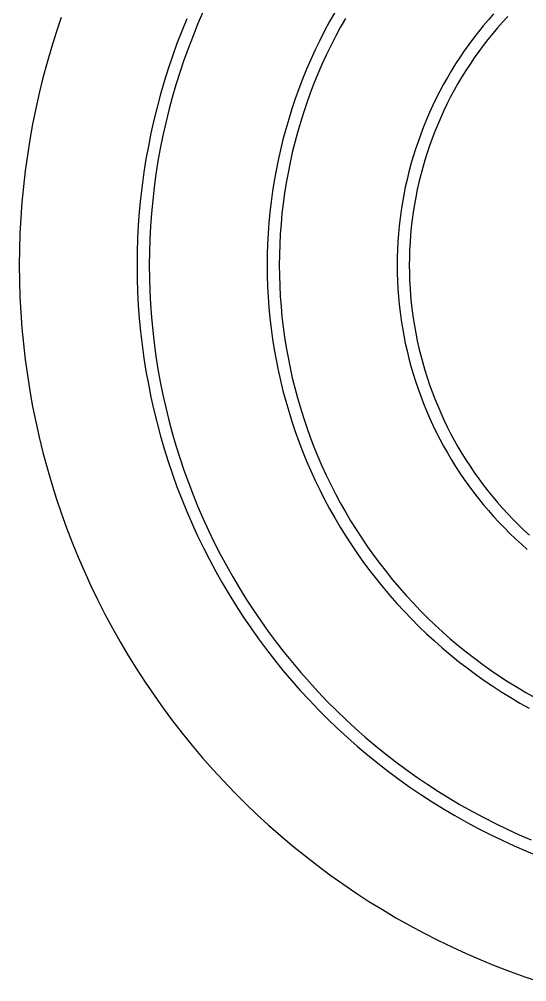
# Model space of a CAD drawing. Header units: metres. Extents: x 0.1 to 21.3, y -11.9 to -0.1.
# Drawn here: x 9.74 to 13.65, y -11.4 to -4 of the extents above; entities that cross this region are included whole.
import ezdxf

# ---------------------------------------------------------------- set-up
doc = ezdxf.new("R2010")
doc.units = ezdxf.units.M

msp = doc.modelspace()

# ---------------------------------------------------------------- linework, layer by layer
at = {"layer": 'GROUP2'}
for p, q in [((10.0644, -3.9821), (10.0257, -4.0971)), ((11.0304, -3.9934), (10.9917, -4.0882)), ((11.1567, -3.9376), (11.1168, -4.0297)), ((12.1694, -3.9435), (12.1295, -4.0144)), ((12.2506, -3.9904), (12.2116, -4.0596)), ((13.3905, -3.9549), (13.3505, -4.0003)), ((13.4998, -3.9746), (13.4602, -4.0177)), ((11.1168, -4.0297), (11.0789, -4.1227)), ((12.1295, -4.0144), (12.091, -4.0862)), ((12.2116, -4.0596), (12.1741, -4.1297)), ((13.3114, -4.0465), (13.2734, -4.0936)), ((13.3505, -4.0003), (13.3114, -4.0465)), ((13.4214, -4.0616), (13.3837, -4.1063)), ((13.4602, -4.0177), (13.4214, -4.0616)), ((10.0257, -4.0971), (9.9894, -4.2129)), ((10.9917, -4.0882), (10.955, -4.1838)), ((11.0789, -4.1227), (11.0429, -4.2165)), ((12.091, -4.0862), (12.054, -4.1588)), ((12.1741, -4.1297), (12.138, -4.2005)), ((13.2363, -4.1414), (13.2002, -4.1899)), ((13.2734, -4.0936), (13.2363, -4.1414)), ((13.3837, -4.1063), (13.3468, -4.1518)), ((9.9894, -4.2129), (9.9556, -4.3295)), ((10.955, -4.1838), (10.9203, -4.2801)), ((11.0429, -4.2165), (11.0089, -4.3109)), ((12.054, -4.1588), (12.0186, -4.2321)), ((12.138, -4.2005), (12.1034, -4.272)), ((13.2002, -4.1899), (13.1652, -4.2392)), ((13.311, -4.198), (13.276, -4.245)), ((13.3468, -4.1518), (13.311, -4.198)), ((10.9203, -4.2801), (10.8877, -4.3772)), ((12.0186, -4.2321), (11.9846, -4.3062)), ((12.1034, -4.272), (12.0703, -4.3443)), ((13.1311, -4.2893), (13.0982, -4.34)), ((13.1652, -4.2392), (13.1311, -4.2893)), ((13.2421, -4.2928), (13.2092, -4.3412)), ((13.276, -4.245), (13.2421, -4.2928)), ((9.9556, -4.3295), (9.9242, -4.4467)), ((11.0089, -4.3109), (10.9768, -4.4061)), ((11.9846, -4.3062), (11.9523, -4.3809)), ((12.0703, -4.3443), (12.0387, -4.4173)), ((13.0982, -4.34), (13.0663, -4.3914)), ((13.2092, -4.3412), (13.1774, -4.3903)), ((10.8877, -4.3772), (10.857, -4.4749)), ((10.9768, -4.4061), (10.9468, -4.502)), ((11.9523, -4.3809), (11.9215, -4.4563)), ((12.0387, -4.4173), (12.0087, -4.4908)), ((13.0663, -4.3914), (13.0355, -4.4435)), ((13.1465, -4.44), (13.1167, -4.4904)), ((13.1774, -4.3903), (13.1465, -4.44)), ((9.9242, -4.4467), (9.8952, -4.5646)), ((10.857, -4.4749), (10.8285, -4.5732)), ((10.9468, -4.502), (10.9188, -4.5984)), ((11.9215, -4.4563), (11.8923, -4.5324)), ((12.0087, -4.4908), (11.9802, -4.565)), ((13.0058, -4.4962), (12.9772, -4.5495)), ((13.0355, -4.4435), (13.0058, -4.4962)), ((13.1167, -4.4904), (13.088, -4.5414)), ((9.8952, -4.5646), (9.8687, -4.683)), ((10.8285, -4.5732), (10.802, -4.6721)), ((11.8923, -4.5324), (11.8648, -4.609)), ((11.9802, -4.565), (11.9533, -4.6398)), ((12.9772, -4.5495), (12.9498, -4.6035)), ((13.088, -4.5414), (13.0603, -4.593)), ((10.9188, -4.5984), (10.8928, -4.6954)), ((11.8648, -4.609), (11.8388, -4.6862)), ((11.9533, -4.6398), (11.9279, -4.7152)), ((12.9234, -4.6579), (12.8982, -4.7129)), ((12.9498, -4.6035), (12.9234, -4.6579)), ((13.0337, -4.6451), (13.0083, -4.6978)), ((13.0603, -4.593), (13.0337, -4.6451)), ((9.8687, -4.683), (9.8447, -4.802)), ((10.802, -4.6721), (10.7776, -4.7715)), ((10.8928, -4.6954), (10.8688, -4.7929)), ((11.8388, -4.6862), (11.8144, -4.7639)), ((11.9279, -4.7152), (11.9042, -4.791)), ((12.8982, -4.7129), (12.8742, -4.7685)), ((13.0083, -4.6978), (12.9839, -4.7511)), ((9.8447, -4.802), (9.8232, -4.9214)), ((10.7776, -4.7715), (10.7552, -4.8714)), ((10.8688, -4.7929), (10.8469, -4.8909)), ((11.8144, -4.7639), (11.7917, -4.8421)), ((11.9042, -4.791), (11.882, -4.8673)), ((12.8742, -4.7685), (12.8514, -4.8245)), ((12.9606, -4.8048), (12.9385, -4.859)), ((12.9839, -4.7511), (12.9606, -4.8048)), ((10.7552, -4.8714), (10.735, -4.9718)), ((11.7917, -4.8421), (11.7706, -4.9208)), ((11.882, -4.8673), (11.8614, -4.9441)), ((12.8297, -4.881), (12.8092, -4.9379)), ((12.8514, -4.8245), (12.8297, -4.881)), ((12.9385, -4.859), (12.9176, -4.9136)), ((9.8232, -4.9214), (9.8043, -5.0413)), ((10.8469, -4.8909), (10.8271, -4.9894)), ((11.7706, -4.9208), (11.7512, -4.9999)), ((11.8614, -4.9441), (11.8425, -5.0213)), ((12.8092, -4.9379), (12.7899, -4.9952)), ((12.9176, -4.9136), (12.8977, -4.9687)), ((10.735, -4.9718), (10.7169, -5.0726)), ((10.8271, -4.9894), (10.8093, -5.0882)), ((11.7512, -4.9999), (11.7334, -5.0794)), ((11.8425, -5.0213), (11.8251, -5.0989)), ((12.7899, -4.9952), (12.7718, -5.053)), ((12.8791, -5.0242), (12.8615, -5.0801)), ((12.8977, -4.9687), (12.8791, -5.0242)), ((9.8043, -5.0413), (9.7878, -5.1616)), ((10.7169, -5.0726), (10.7008, -5.1737)), ((10.8093, -5.0882), (10.7936, -5.1874)), ((11.7334, -5.0794), (11.7173, -5.1592)), ((11.8251, -5.0989), (11.8094, -5.1768)), ((12.7718, -5.053), (12.7549, -5.1111)), ((12.8615, -5.0801), (12.8452, -5.1363)), ((9.7878, -5.1616), (9.7738, -5.2821)), ((10.7008, -5.1737), (10.6869, -5.2752)), ((11.7173, -5.1592), (11.7029, -5.2394)), ((11.8094, -5.1768), (11.7953, -5.255)), ((12.7393, -5.1695), (12.7248, -5.2282)), ((12.7549, -5.1111), (12.7393, -5.1695)), ((12.8452, -5.1363), (12.8301, -5.1928)), ((10.7936, -5.1874), (10.78, -5.2869)), ((11.7029, -5.2394), (11.6902, -5.3198)), ((11.7953, -5.255), (11.7829, -5.3335)), ((12.7248, -5.2282), (12.7116, -5.2873)), ((12.8161, -5.2497), (12.8033, -5.3068)), ((12.8301, -5.1928), (12.8161, -5.2497)), ((9.7738, -5.2821), (9.7624, -5.403)), ((10.6869, -5.2752), (10.6752, -5.3769)), ((10.78, -5.2869), (10.7684, -5.3867)), ((11.6902, -5.3198), (11.6791, -5.4005)), ((12.7116, -5.2873), (12.6997, -5.3466)), ((12.8033, -5.3068), (12.7918, -5.3642)), ((9.7624, -5.403), (9.7535, -5.524)), ((10.6752, -5.3769), (10.6655, -5.4788)), ((10.7684, -5.3867), (10.759, -5.4866)), ((11.6791, -5.4005), (11.6697, -5.4814)), ((11.7829, -5.3335), (11.7721, -5.4122)), ((12.6997, -5.3466), (12.689, -5.4061)), ((12.7918, -5.3642), (12.7814, -5.4218)), ((11.7721, -5.4122), (11.763, -5.4912)), ((12.6795, -5.4659), (12.6713, -5.5258)), ((12.689, -5.4061), (12.6795, -5.4659)), ((12.7814, -5.4218), (12.7722, -5.4796)), ((9.7535, -5.524), (9.7472, -5.6452)), ((10.6655, -5.4788), (10.658, -5.5809)), ((10.759, -5.4866), (10.7516, -5.5868)), ((11.6697, -5.4814), (11.6621, -5.5625)), ((11.763, -5.4912), (11.7555, -5.5703)), ((12.6713, -5.5258), (12.6643, -5.5859)), ((12.7643, -5.5376), (12.7576, -5.5957)), ((12.7722, -5.4796), (12.7643, -5.5376)), ((10.658, -5.5809), (10.6527, -5.6832)), ((10.7516, -5.5868), (10.7464, -5.6871)), ((11.6621, -5.5625), (11.6561, -5.6437)), ((11.7555, -5.5703), (11.7497, -5.6496)), ((12.6643, -5.5859), (12.6586, -5.6462)), ((12.7576, -5.5957), (12.7521, -5.654)), ((9.7472, -5.6452), (9.7434, -5.7665)), ((10.6527, -5.6832), (10.6495, -5.7855)), ((10.7464, -5.6871), (10.7432, -5.7875)), ((11.6561, -5.6437), (11.6519, -5.725)), ((11.7497, -5.6496), (11.7455, -5.729)), ((12.6586, -5.6462), (12.6542, -5.7065)), ((12.7521, -5.654), (12.7478, -5.7124)), ((9.7434, -5.7665), (9.7421, -5.8879)), ((11.6519, -5.725), (11.6493, -5.8065)), ((11.7455, -5.729), (11.743, -5.8084)), ((12.651, -5.7669), (12.6491, -5.8274)), ((12.6542, -5.7065), (12.651, -5.7669)), ((12.7447, -5.7708), (12.7429, -5.8294)), ((12.7478, -5.7124), (12.7447, -5.7708)), ((10.6495, -5.7855), (10.6484, -5.8879)), ((10.7432, -5.7875), (10.7421, -5.8879)), ((11.6493, -5.8065), (11.6484, -5.8879)), ((11.743, -5.8084), (11.7422, -5.8879)), ((12.6491, -5.8274), (12.6485, -5.8879)), ((12.7429, -5.8294), (12.7423, -5.8879)), ((9.7421, -5.8879), (9.7434, -6.0093)), ((10.6484, -5.8879), (10.6495, -5.9903)), ((10.7421, -5.8879), (10.7432, -5.9883)), ((11.6484, -5.8879), (11.6493, -5.9693)), ((11.7422, -5.8879), (11.743, -5.9674)), ((12.6485, -5.8879), (12.6491, -5.9484)), ((12.7423, -5.8879), (12.7429, -5.9464)), ((10.6495, -5.9903), (10.6527, -6.0926)), ((10.7432, -5.9883), (10.7464, -6.0887)), ((11.6493, -5.9693), (11.6519, -6.0507)), ((11.743, -5.9674), (11.7455, -6.0468)), ((12.6491, -5.9484), (12.651, -6.0089)), ((12.7429, -5.9464), (12.7447, -6.0049)), ((9.7434, -6.0093), (9.7472, -6.1306)), ((11.6519, -6.0507), (11.6561, -6.1321)), ((11.7455, -6.0468), (11.7497, -6.1262)), ((12.651, -6.0089), (12.6542, -6.0693)), ((12.6542, -6.0693), (12.6586, -6.1296)), ((12.7447, -6.0049), (12.7478, -6.0634)), ((12.7478, -6.0634), (12.7521, -6.1218)), ((9.7472, -6.1306), (9.7535, -6.2518)), ((10.6527, -6.0926), (10.658, -6.1949)), ((10.7464, -6.0887), (10.7516, -6.189)), ((11.6561, -6.1321), (11.6621, -6.2133)), ((11.7497, -6.1262), (11.7555, -6.2055)), ((12.6586, -6.1296), (12.6643, -6.1898)), ((12.7521, -6.1218), (12.7576, -6.18)), ((10.658, -6.1949), (10.6655, -6.297)), ((10.7516, -6.189), (10.759, -6.2891)), ((11.6621, -6.2133), (11.6697, -6.2944)), ((11.7555, -6.2055), (11.763, -6.2846)), ((12.6643, -6.1898), (12.6713, -6.2499)), ((12.7576, -6.18), (12.7643, -6.2382)), ((9.7535, -6.2518), (9.7624, -6.3728)), ((10.759, -6.2891), (10.7684, -6.3891)), ((11.763, -6.2846), (11.7721, -6.3635)), ((12.6713, -6.2499), (12.6795, -6.3099)), ((12.7643, -6.2382), (12.7722, -6.2962)), ((10.6655, -6.297), (10.6752, -6.3989)), ((11.6697, -6.2944), (11.6791, -6.3753)), ((11.7721, -6.3635), (11.7829, -6.4423)), ((12.6795, -6.3099), (12.689, -6.3696)), ((12.7722, -6.2962), (12.7814, -6.354)), ((12.7814, -6.354), (12.7918, -6.4116)), ((9.7624, -6.3728), (9.7738, -6.4936)), ((10.6752, -6.3989), (10.6869, -6.5006)), ((10.7684, -6.3891), (10.78, -6.4889)), ((11.6791, -6.3753), (11.6902, -6.456)), ((12.689, -6.3696), (12.6997, -6.4292)), ((12.6997, -6.4292), (12.7116, -6.4885)), ((12.7918, -6.4116), (12.8033, -6.469)), ((9.7738, -6.4936), (9.7878, -6.6142)), ((10.6869, -6.5006), (10.7008, -6.6021)), ((10.78, -6.4889), (10.7936, -6.5884)), ((11.6902, -6.456), (11.7029, -6.5364)), ((11.7829, -6.4423), (11.7953, -6.5208)), ((12.7116, -6.4885), (12.7248, -6.5475)), ((12.8033, -6.469), (12.8161, -6.5261)), ((10.7936, -6.5884), (10.8093, -6.6876)), ((11.7029, -6.5364), (11.7173, -6.6166)), ((11.7953, -6.5208), (11.8094, -6.599)), ((12.7248, -6.5475), (12.7393, -6.6063)), ((12.8161, -6.5261), (12.8301, -6.583)), ((12.8301, -6.583), (12.8452, -6.6395)), ((9.7878, -6.6142), (9.8043, -6.7345)), ((10.7008, -6.6021), (10.7169, -6.7032)), ((11.7173, -6.6166), (11.7334, -6.6964)), ((11.8094, -6.599), (11.8251, -6.6769)), ((12.7393, -6.6063), (12.7549, -6.6647)), ((12.8452, -6.6395), (12.8615, -6.6957)), ((9.8043, -6.7345), (9.8232, -6.8543)), ((10.7169, -6.7032), (10.735, -6.804)), ((10.8093, -6.6876), (10.8271, -6.7864)), ((11.7334, -6.6964), (11.7512, -6.7759)), ((11.8251, -6.6769), (11.8425, -6.7545)), ((12.7549, -6.6647), (12.7718, -6.7228)), ((12.7718, -6.7228), (12.7899, -6.7806)), ((12.8615, -6.6957), (12.8791, -6.7516)), ((10.735, -6.804), (10.7552, -6.9043)), ((10.8271, -6.7864), (10.8469, -6.8848)), ((11.7512, -6.7759), (11.7706, -6.855)), ((11.8425, -6.7545), (11.8614, -6.8317)), ((12.7899, -6.7806), (12.8092, -6.8379)), ((12.8791, -6.7516), (12.8977, -6.8071)), ((12.8977, -6.8071), (12.9176, -6.8621)), ((9.8232, -6.8543), (9.8447, -6.9738)), ((10.8469, -6.8848), (10.8688, -6.9829)), ((11.7706, -6.855), (11.7917, -6.9337)), ((11.8614, -6.8317), (11.882, -6.9085)), ((12.8092, -6.8379), (12.8297, -6.8948)), ((12.9176, -6.8621), (12.9385, -6.9168)), ((10.7552, -6.9043), (10.7776, -7.0043)), ((11.7917, -6.9337), (11.8144, -7.0119)), ((11.882, -6.9085), (11.9042, -6.9848)), ((12.8297, -6.8948), (12.8514, -6.9513)), ((12.8514, -6.9513), (12.8742, -7.0073)), ((12.9385, -6.9168), (12.9606, -6.971)), ((9.8447, -6.9738), (9.8687, -7.0928)), ((10.7776, -7.0043), (10.802, -7.1037)), ((10.8688, -6.9829), (10.8928, -7.0804)), ((11.8144, -7.0119), (11.8388, -7.0896)), ((11.9042, -6.9848), (11.9279, -7.0606)), ((12.8742, -7.0073), (12.8982, -7.0628)), ((12.9606, -6.971), (12.9839, -7.0247)), ((12.9839, -7.0247), (13.0083, -7.0779)), ((9.8687, -7.0928), (9.8952, -7.2112)), ((10.802, -7.1037), (10.8285, -7.2026)), ((10.8928, -7.0804), (10.9188, -7.1774)), ((11.8388, -7.0896), (11.8648, -7.1668)), ((11.9279, -7.0606), (11.9533, -7.136)), ((12.8982, -7.0628), (12.9234, -7.1179)), ((13.0083, -7.0779), (13.0337, -7.1306)), ((10.9188, -7.1774), (10.9468, -7.2738)), ((11.8648, -7.1668), (11.8923, -7.2434)), ((11.9533, -7.136), (11.9802, -7.2107)), ((12.9234, -7.1179), (12.9498, -7.1723)), ((12.9498, -7.1723), (12.9772, -7.2262)), ((13.0337, -7.1306), (13.0603, -7.1828)), ((9.8952, -7.2112), (9.9242, -7.3291)), ((10.8285, -7.2026), (10.857, -7.3009)), ((11.8923, -7.2434), (11.9215, -7.3195)), ((11.9802, -7.2107), (12.0087, -7.2849)), ((12.9772, -7.2262), (13.0058, -7.2796)), ((13.0603, -7.1828), (13.088, -7.2344)), ((13.088, -7.2344), (13.1167, -7.2854)), ((10.857, -7.3009), (10.8877, -7.3986)), ((10.9468, -7.2738), (10.9768, -7.3697)), ((11.9215, -7.3195), (11.9523, -7.3949)), ((12.0087, -7.2849), (12.0387, -7.3585)), ((13.0058, -7.2796), (13.0355, -7.3323)), ((13.1167, -7.2854), (13.1465, -7.3358)), ((9.9242, -7.3291), (9.9556, -7.4463)), ((10.8877, -7.3986), (10.9203, -7.4957)), ((10.9768, -7.3697), (11.0089, -7.4648)), ((11.9523, -7.3949), (11.9846, -7.4696)), ((12.0387, -7.3585), (12.0703, -7.4315)), ((13.0355, -7.3323), (13.0663, -7.3843)), ((13.0663, -7.3843), (13.0982, -7.4358)), ((13.1465, -7.3358), (13.1774, -7.3855)), ((13.1774, -7.3855), (13.2092, -7.4346)), ((9.9556, -7.4463), (9.9894, -7.5629)), ((11.0089, -7.4648), (11.0429, -7.5593)), ((11.9846, -7.4696), (12.0186, -7.5437)), ((12.0703, -7.4315), (12.1034, -7.5037)), ((13.0982, -7.4358), (13.1311, -7.4865)), ((13.2092, -7.4346), (13.2421, -7.483)), ((10.9203, -7.4957), (10.955, -7.592)), ((12.0186, -7.5437), (12.054, -7.617)), ((12.1034, -7.5037), (12.138, -7.5753)), ((13.1311, -7.4865), (13.1652, -7.5365)), ((13.1652, -7.5365), (13.2002, -7.5859)), ((13.2421, -7.483), (13.276, -7.5307)), ((13.276, -7.5307), (13.311, -7.5777)), ((9.9894, -7.5629), (10.0257, -7.6787)), ((10.955, -7.592), (10.9917, -7.6876)), ((11.0429, -7.5593), (11.0789, -7.6531)), ((12.054, -7.617), (12.091, -7.6896)), ((12.138, -7.5753), (12.1741, -7.6461)), ((13.2002, -7.5859), (13.2363, -7.6344)), ((13.311, -7.5777), (13.3468, -7.624)), ((13.3468, -7.624), (13.3837, -7.6695)), ((10.0257, -7.6787), (10.0644, -7.7937)), ((10.9917, -7.6876), (11.0304, -7.7824)), ((11.0789, -7.6531), (11.1168, -7.7461)), ((12.091, -7.6896), (12.1295, -7.7613)), ((12.1741, -7.6461), (12.2116, -7.7162)), ((13.2363, -7.6344), (13.2734, -7.6822)), ((13.2734, -7.6822), (13.3114, -7.7292)), ((13.3837, -7.6695), (13.4214, -7.7142)), ((11.1168, -7.7461), (11.1567, -7.8382)), ((12.1295, -7.7613), (12.1694, -7.8323)), ((12.2116, -7.7162), (12.2506, -7.7854)), ((13.3114, -7.7292), (13.3505, -7.7755)), ((13.4214, -7.7142), (13.4602, -7.7581)), ((13.4602, -7.7581), (13.4998, -7.8012)), ((10.0644, -7.7937), (10.1056, -7.9079)), ((11.0304, -7.7824), (11.0711, -7.8764)), ((11.1567, -7.8382), (11.1985, -7.9295)), ((12.1694, -7.8323), (12.2109, -7.9024)), ((12.2506, -7.7854), (12.2911, -7.8538)), ((13.3505, -7.7755), (13.3905, -7.8208)), ((13.3905, -7.8208), (13.4314, -7.8654)), ((13.4998, -7.8012), (13.5403, -7.8434)), ((13.5403, -7.8434), (13.5817, -7.8848)), ((10.1056, -7.9079), (10.149, -8.0212)), ((11.0711, -7.8764), (11.1137, -7.9695)), ((12.2109, -7.9024), (12.2538, -7.9716)), ((12.2911, -7.8538), (12.333, -7.9214)), ((13.4314, -7.8654), (13.4733, -7.909)), ((13.4733, -7.909), (13.5161, -7.9518)), ((13.5817, -7.8848), (13.6239, -7.9253)), ((11.1137, -7.9695), (11.1582, -8.0616)), ((11.1985, -7.9295), (11.2422, -8.02)), ((12.2538, -7.9716), (12.2982, -8.0399)), ((12.333, -7.9214), (12.3763, -7.988)), ((12.3763, -7.988), (12.4209, -8.0538)), ((13.5161, -7.9518), (13.5598, -7.9937)), ((13.5598, -7.9937), (13.6043, -8.0346)), ((13.6239, -7.9253), (13.667, -7.965)), ((10.149, -8.0212), (10.1949, -8.1336)), ((11.1582, -8.0616), (11.2047, -8.1529)), ((11.2422, -8.02), (11.2878, -8.1094)), ((12.2982, -8.0399), (12.344, -8.1073)), ((12.4209, -8.0538), (12.467, -8.1186)), ((13.6043, -8.0346), (13.6497, -8.0747)), ((10.1949, -8.1336), (10.2431, -8.245)), ((11.2878, -8.1094), (11.3353, -8.1979)), ((12.344, -8.1073), (12.3911, -8.1737)), ((12.467, -8.1186), (12.5144, -8.1824)), ((11.2047, -8.1529), (11.2531, -8.2431)), ((11.3353, -8.1979), (11.3846, -8.2854)), ((12.3911, -8.1737), (12.4397, -8.2391)), ((12.5144, -8.1824), (12.5631, -8.2452)), ((10.2431, -8.245), (10.2936, -8.3553)), ((11.2531, -8.2431), (11.3034, -8.3323)), ((11.3846, -8.2854), (11.4357, -8.3719)), ((12.4397, -8.2391), (12.4896, -8.3034)), ((12.5631, -8.2452), (12.6131, -8.3069)), ((10.2936, -8.3553), (10.3465, -8.4646)), ((11.3034, -8.3323), (11.3555, -8.4204)), ((12.4896, -8.3034), (12.5409, -8.3667)), ((12.6131, -8.3069), (12.6644, -8.3676)), ((11.3555, -8.4204), (11.4094, -8.5075)), ((11.4357, -8.3719), (11.4886, -8.4572)), ((12.5409, -8.3667), (12.5934, -8.4289)), ((12.5934, -8.4289), (12.6473, -8.49)), ((12.6644, -8.3676), (12.717, -8.4273)), ((12.717, -8.4273), (12.7708, -8.4858)), ((10.3465, -8.4646), (10.4016, -8.5728)), ((11.4094, -8.5075), (11.4652, -8.5933)), ((11.4886, -8.4572), (11.5433, -8.5415)), ((12.6473, -8.49), (12.7024, -8.55)), ((12.7708, -8.4858), (12.8258, -8.5431)), ((10.4016, -8.5728), (10.4589, -8.6797)), ((11.5433, -8.5415), (11.5998, -8.6245)), ((12.7024, -8.55), (12.7588, -8.6087)), ((12.8258, -8.5431), (12.882, -8.5993)), ((11.4652, -8.5933), (11.5228, -8.678)), ((11.5998, -8.6245), (11.6579, -8.7064)), ((12.7588, -8.6087), (12.8164, -8.6663)), ((12.882, -8.5993), (12.9394, -8.6544)), ((12.9394, -8.6544), (12.9979, -8.7082)), ((10.4589, -8.6797), (10.5185, -8.7855)), ((11.5228, -8.678), (11.5821, -8.7615)), ((11.6579, -8.7064), (11.7178, -8.787)), ((12.8164, -8.6663), (12.8752, -8.7227)), ((12.8752, -8.7227), (12.9351, -8.7778)), ((12.9979, -8.7082), (13.0575, -8.7607)), ((10.5185, -8.7855), (10.5803, -8.8899)), ((11.5821, -8.7615), (11.6431, -8.8437)), ((11.7178, -8.787), (11.7794, -8.8664)), ((12.9351, -8.7778), (12.9962, -8.8317)), ((13.0575, -8.7607), (13.1182, -8.812)), ((11.6431, -8.8437), (11.7059, -8.9246)), ((11.7794, -8.8664), (11.8426, -8.9444)), ((12.9962, -8.8317), (13.0584, -8.8843)), ((13.1182, -8.812), (13.18, -8.862)), ((13.18, -8.862), (13.2428, -8.9108)), ((10.5803, -8.8899), (10.6442, -8.9931)), ((11.7059, -8.9246), (11.7703, -9.0042)), ((11.8426, -8.9444), (11.9074, -9.0211)), ((13.0584, -8.8843), (13.1217, -8.9355)), ((13.1217, -8.9355), (13.1861, -8.9854)), ((13.2428, -8.9108), (13.3066, -8.9581)), ((10.6442, -8.9931), (10.7103, -9.0949)), ((11.7703, -9.0042), (11.8364, -9.0824)), ((11.9074, -9.0211), (11.9738, -9.0964)), ((13.1861, -8.9854), (13.2515, -9.034)), ((13.3066, -8.9581), (13.3714, -9.0042)), ((13.3714, -9.0042), (13.4371, -9.0489)), ((10.7103, -9.0949), (10.7786, -9.1953)), ((11.8364, -9.0824), (11.9041, -9.1592)), ((11.9738, -9.0964), (12.0418, -9.1704)), ((13.2515, -9.034), (13.3179, -9.0812)), ((13.3179, -9.0812), (13.3852, -9.127)), ((13.4371, -9.0489), (13.5038, -9.0921)), ((13.5038, -9.0921), (13.5713, -9.134)), ((11.9041, -9.1592), (11.9734, -9.2345)), ((12.0418, -9.1704), (12.1113, -9.2428)), ((13.3852, -9.127), (13.4535, -9.1713)), ((13.4535, -9.1713), (13.5227, -9.2142)), ((13.5713, -9.134), (13.6397, -9.1745)), ((13.6397, -9.1745), (13.709, -9.2135)), ((10.7786, -9.1953), (10.8489, -9.2942)), ((11.9734, -9.2345), (12.0443, -9.3084)), ((12.1113, -9.2428), (12.1823, -9.3139)), ((13.5227, -9.2142), (13.5928, -9.2557)), ((10.8489, -9.2942), (10.9212, -9.3916)), ((12.0443, -9.3084), (12.1167, -9.3808)), ((12.1823, -9.3139), (12.2548, -9.3834)), ((13.5928, -9.2557), (13.6638, -9.2957)), ((10.9212, -9.3916), (10.9956, -9.4875)), ((12.1167, -9.3808), (12.1906, -9.4517)), ((12.2548, -9.3834), (12.3287, -9.4513)), ((12.1906, -9.4517), (12.266, -9.521)), ((12.3287, -9.4513), (12.404, -9.5178)), ((10.9956, -9.4875), (11.072, -9.5819)), ((12.266, -9.521), (12.3428, -9.5887)), ((12.404, -9.5178), (12.4807, -9.5826)), ((11.072, -9.5819), (11.1503, -9.6746)), ((12.3428, -9.5887), (12.421, -9.6548)), ((12.4807, -9.5826), (12.5588, -9.6458)), ((11.1503, -9.6746), (11.2306, -9.7656)), ((12.421, -9.6548), (12.5005, -9.7193)), ((12.5588, -9.6458), (12.6381, -9.7073)), ((11.2306, -9.7656), (11.3128, -9.8549)), ((12.5005, -9.7193), (12.5814, -9.782)), ((12.6381, -9.7073), (12.7188, -9.7672)), ((12.7188, -9.7672), (12.8006, -9.8254)), ((12.5814, -9.782), (12.6636, -9.8431)), ((12.6636, -9.8431), (12.7471, -9.9024)), ((12.8006, -9.8254), (12.8837, -9.8818)), ((11.3128, -9.8549), (11.3968, -9.9425)), ((12.7471, -9.9024), (12.8318, -9.9599)), ((12.8837, -9.8818), (12.9679, -9.9365)), ((11.3968, -9.9425), (11.4826, -10.0284)), ((12.8318, -9.9599), (12.9177, -10.0157)), ((12.9679, -9.9365), (13.0533, -9.9894)), ((13.0533, -9.9894), (13.1397, -10.0406)), ((11.4826, -10.0284), (11.5702, -10.1124)), ((12.9177, -10.0157), (13.0047, -10.0696)), ((13.1397, -10.0406), (13.2272, -10.0899)), ((11.5702, -10.1124), (11.6595, -10.1945)), ((13.0047, -10.0696), (13.0928, -10.1218)), ((13.0928, -10.1218), (13.182, -10.172)), ((13.2272, -10.0899), (13.3157, -10.1373)), ((13.3157, -10.1373), (13.4052, -10.1829)), ((11.6595, -10.1945), (11.7506, -10.2748)), ((13.182, -10.172), (13.2723, -10.2204)), ((13.4052, -10.1829), (13.4956, -10.2266)), ((11.7506, -10.2748), (11.8433, -10.3531)), ((13.2723, -10.2204), (13.3635, -10.2669)), ((13.3635, -10.2669), (13.4557, -10.3115)), ((13.4956, -10.2266), (13.5869, -10.2684)), ((13.5869, -10.2684), (13.6791, -10.3083)), ((11.8433, -10.3531), (11.9376, -10.4295)), ((13.4557, -10.3115), (13.5488, -10.3541)), ((13.5488, -10.3541), (13.6427, -10.3947)), ((11.9376, -10.4295), (12.0335, -10.5039)), ((13.6427, -10.3947), (13.7375, -10.4334)), ((12.0335, -10.5039), (12.1309, -10.5763)), ((12.1309, -10.5763), (12.2299, -10.6466)), ((12.2299, -10.6466), (12.3303, -10.7148)), ((12.3303, -10.7148), (12.432, -10.7809)), ((12.432, -10.7809), (12.5352, -10.8449)), ((12.5352, -10.8449), (12.6397, -10.9066)), ((12.6397, -10.9066), (12.7454, -10.9662)), ((12.7454, -10.9662), (12.8524, -11.0236)), ((12.8524, -11.0236), (12.9605, -11.0787)), ((12.9605, -11.0787), (13.0698, -11.1315)), ((13.0698, -11.1315), (13.1801, -11.182)), ((13.1801, -11.182), (13.2915, -11.2302)), ((13.2915, -11.2302), (13.4039, -11.2761)), ((13.4039, -11.2761), (13.5172, -11.3196)), ((13.5172, -11.3196), (13.6314, -11.3607)), ((13.6314, -11.3607), (13.7464, -11.3994))]:
    msp.add_line(p, q, dxfattribs=at)

doc.saveas('drawing.dxf')
